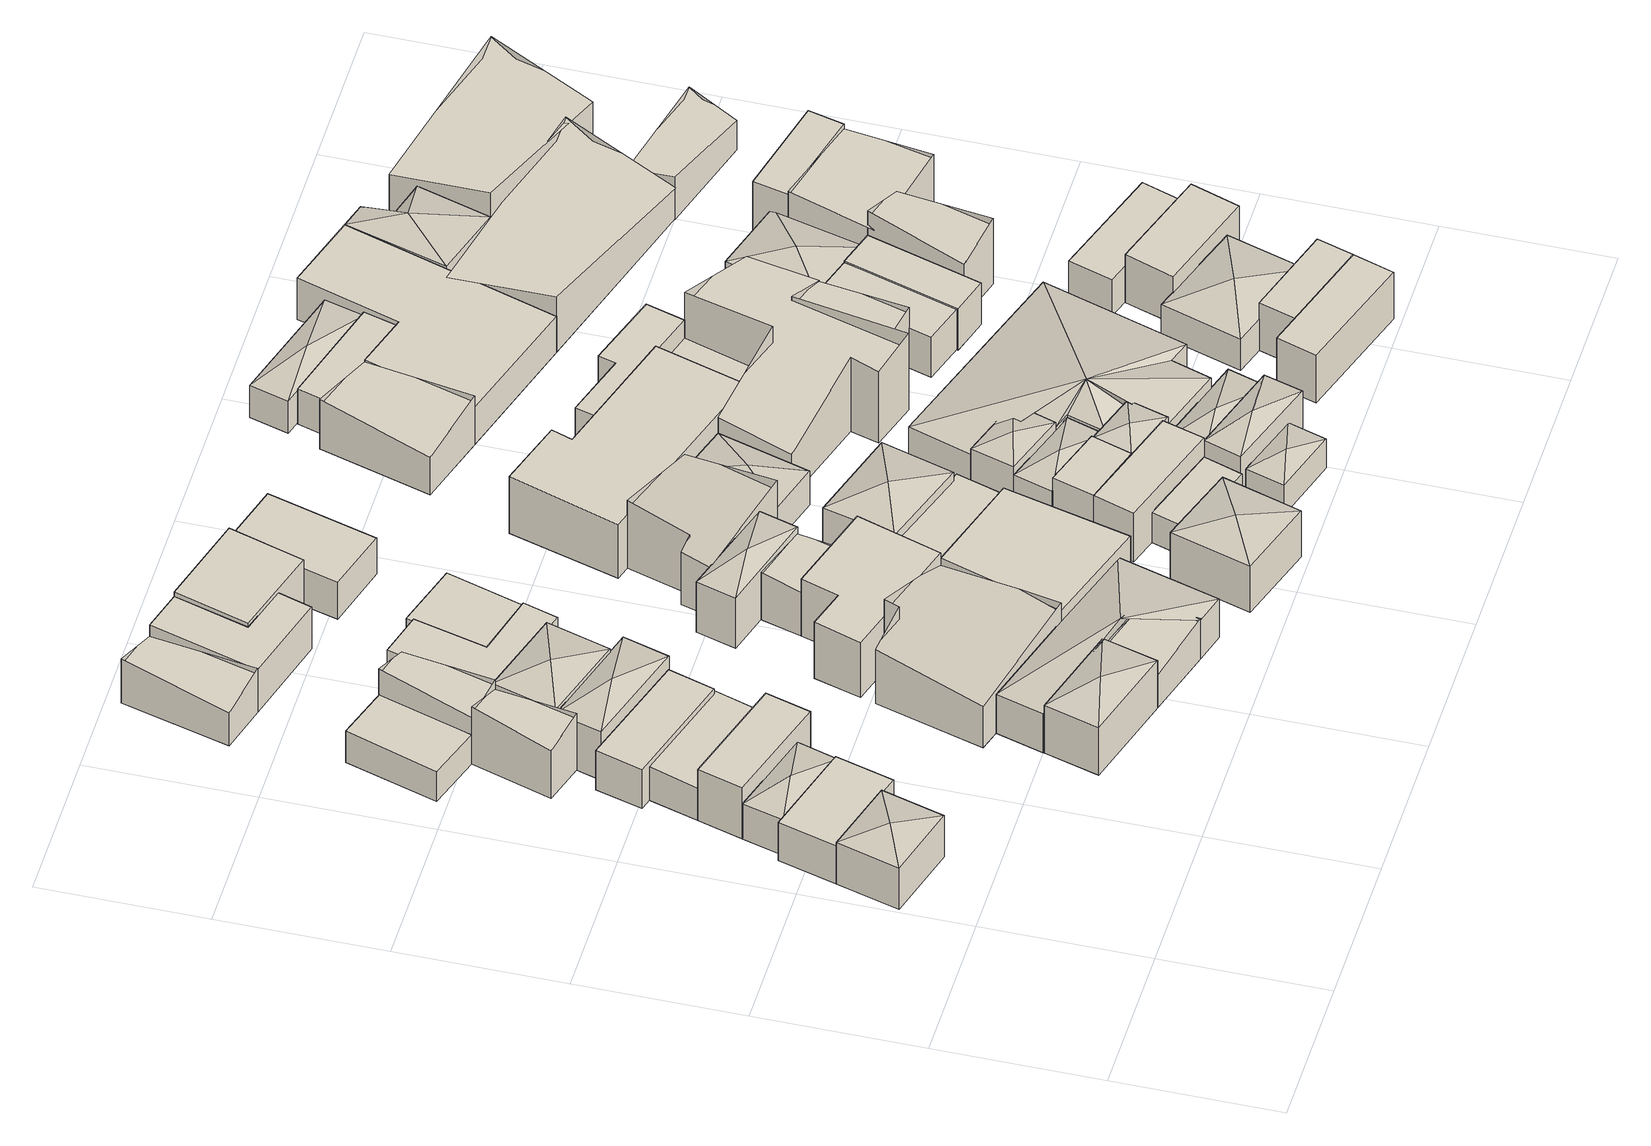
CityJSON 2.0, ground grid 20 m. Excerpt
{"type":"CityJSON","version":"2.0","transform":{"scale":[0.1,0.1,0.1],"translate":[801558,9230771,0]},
"CityObjects":{
"building1":{"type":"Building","attributes":{"Building Type":"Residential","Roof Shape":"hip","Roof Material":"Concrete Aluminum Tile","Roof Material Code":2,"Roof Direction":"northwest","Building Height":6.1,"Roof Slope":23.1,"Footprint Area":76.1,"Solar PV Capacity Low":9.53,"Solar PV Capacity High":12.51,"Solar Annual Energy Low":13739,"Solar Annual Energy High":18107,"Suitable PV Area":56.88},"geometry":[{"type":"MultiSurface","lod":"2.2","boundaries":[[[0,1,2,3]],[[3,2,4,5]],[[2,1,6,4]],[[1,0,7,6]],[[0,3,5,7]],[[5,4,8]],[[4,6,8]],[[6,7,8]],[[7,5,8]]]}]},
"building2":{"type":"Building","attributes":{"Building Type":"Residential","Roof Shape":"flat","Roof Material":"Concrete Aluminum Tile","Roof Material Code":2,"Roof Direction":"northwest","Building Height":5.57,"Roof Slope":13.7,"Footprint Area":88.41,"Solar PV Capacity Low":11.07,"Solar PV Capacity High":14.54,"Solar Annual Energy Low":15962,"Solar Annual Energy High":21037,"Suitable PV Area":66.09},"geometry":[{"type":"MultiSurface","lod":"2.2","boundaries":[[[9,10,0,11]],[[11,0,12,13]],[[0,10,14,12]],[[10,9,15,14]],[[9,11,13,15]],[[13,12,14,15]]]}]},
"building3":{"type":"Building","attributes":{"Building Type":"Residential","Roof Shape":"hip","Roof Material":"Concrete Aluminum Tile","Roof Material Code":2,"Roof Direction":"northwest","Building Height":5.22,"Roof Slope":25.1,"Footprint Area":58.78,"Solar PV Capacity Low":7.36,"Solar PV Capacity High":9.67,"Solar Annual Energy Low":10613,"Solar Annual Energy High":13987,"Suitable PV Area":43.94},"geometry":[{"type":"MultiSurface","lod":"2.2","boundaries":[[[16,17,18,19]],[[19,18,20,21]],[[18,17,22,20]],[[17,16,23,22]],[[16,19,21,23]],[[21,20,24]],[[20,22,24]],[[22,23,24]],[[23,21,24]]]}]},
"building4":{"type":"Building","attributes":{"Building Type":"Residential","Roof Shape":"flat","Roof Material":"Metal Sheet","Roof Material Code":5,"Roof Direction":"northwest","Building Height":7.45,"Roof Slope":14.8,"Footprint Area":79.23,"Solar PV Capacity Low":9.92,"Solar PV Capacity High":13.03,"Solar Annual Energy Low":14305,"Solar Annual Energy High":18853,"Suitable PV Area":59.23},"geometry":[{"type":"MultiSurface","lod":"2.2","boundaries":[[[25,19,26,27]],[[27,26,28,29]],[[26,19,30,28]],[[19,25,31,30]],[[25,27,29,31]],[[29,28,30,31]]]}]},
"building5":{"type":"Building","attributes":{"Building Type":"Residential","Roof Shape":"shed","Roof Material":"Metal Sheet","Roof Material Code":5,"Roof Direction":"northwest","Building Height":4.61,"Roof Slope":18.5,"Footprint Area":92.26,"Solar PV Capacity Low":11.55,"Solar PV Capacity High":15.17,"Solar Annual Energy Low":16656,"Solar Annual Energy High":21951,"Suitable PV Area":68.96},"geometry":[{"type":"MultiSurface","lod":"2.2","boundaries":[[[32,25,27,33]],[[33,27,34,35]],[[27,25,36,34]],[[25,32,37,36]],[[32,33,35,37]],[[35,34,36,37]]]}]},
"building6":{"type":"Building","attributes":{"Building Type":"Residential","Roof Shape":"gable","Roof Material":"Concrete Aluminum Tile","Roof Material Code":2,"Roof Direction":"northwest","Building Height":7.03,"Roof Slope":26.4,"Footprint Area":52.31,"Solar PV Capacity Low":6.55,"Solar PV Capacity High":8.6,"Solar Annual Energy Low":9444,"Solar Annual Energy High":12446,"Suitable PV Area":39.1},"geometry":[{"type":"MultiSurface","lod":"2.2","boundaries":[[[38,39,40,41]],[[41,40,42,43]],[[40,39,44,42]],[[39,38,45,44]],[[38,41,43,45]],[[43,42,44,45]]]}]},
"building7":{"type":"Building","attributes":{"Building Type":"Residential","Roof Shape":"shed","Roof Material":"Concrete Aluminum Tile","Roof Material Code":2,"Roof Direction":"northwest","Building Height":5.57,"Roof Slope":13.6,"Footprint Area":87.13,"Solar PV Capacity Low":10.91,"Solar PV Capacity High":14.33,"Solar Annual Energy Low":15731,"Solar Annual Energy High":20732,"Suitable PV Area":65.13},"geometry":[{"type":"MultiSurface","lod":"2.2","boundaries":[[[46,47,48,49]],[[49,48,50,51]],[[48,47,52,50]],[[47,46,53,52]],[[46,49,51,53]],[[51,50,52,53]]]}]},
"building8":{"type":"Building","attributes":{"Building Type":"Residential","Roof Shape":"shed","Roof Material":"Concrete Aluminum Tile","Roof Material Code":2,"Roof Direction":"northwest","Building Height":4.33,"Roof Slope":15.8,"Footprint Area":84.3,"Solar PV Capacity Low":10.56,"Solar PV Capacity High":13.86,"Solar Annual Energy Low":15220,"Solar Annual Energy High":20059,"Suitable PV Area":63.01},"geometry":[{"type":"MultiSurface","lod":"2.2","boundaries":[[[39,54,55,56]],[[56,55,57,58]],[[55,54,59,57]],[[54,39,60,59]],[[39,56,58,60]],[[58,57,59,60]]]}]},
"building9":{"type":"Building","attributes":{"Building Type":"Residential","Roof Shape":"hip","Roof Material":"Concrete Aluminum Tile","Roof Material Code":2,"Roof Direction":"northwest","Building Height":7.03,"Roof Slope":29.5,"Footprint Area":84.45,"Solar PV Capacity Low":10.57,"Solar PV Capacity High":13.89,"Solar Annual Energy Low":15248,"Solar Annual Energy High":20095,"Suitable PV Area":63.13},"geometry":[{"type":"MultiSurface","lod":"2.2","boundaries":[[[61,62,63,64]],[[64,63,65,66]],[[63,62,67,65]],[[62,61,68,67]],[[61,64,66,68]],[[66,65,69]],[[65,67,69]],[[67,68,69]],[[68,66,69]]]}]},
"building10":{"type":"Building","attributes":{"Building Type":"Residential","Roof Shape":"hip","Roof Material":"Concrete Aluminum Tile","Roof Material Code":2,"Roof Direction":"northwest","Building Height":7.1,"Roof Slope":26.9,"Footprint Area":81.98,"Solar PV Capacity Low":10.26,"Solar PV Capacity High":13.48,"Solar Annual Energy Low":14801,"Solar Annual Energy High":19507,"Suitable PV Area":61.28},"geometry":[{"type":"MultiSurface","lod":"2.2","boundaries":[[[70,71,72,73]],[[73,72,74,75]],[[72,71,76,74]],[[71,70,77,76]],[[70,73,75,77]],[[75,74,78]],[[74,76,78]],[[76,77,78]],[[77,75,78]]]}]},
"building11":{"type":"Building","attributes":{"Building Type":"Residential","Roof Shape":"gable","Roof Material":"Concrete Aluminum Tile","Roof Material Code":2,"Roof Direction":"northwest","Building Height":6.91,"Roof Slope":26.7,"Footprint Area":58.38,"Solar PV Capacity Low":7.31,"Solar PV Capacity High":9.6,"Solar Annual Energy Low":10541,"Solar Annual Energy High":13892,"Suitable PV Area":43.64},"geometry":[{"type":"MultiSurface","lod":"2.2","boundaries":[[[79,80,39,38]],[[38,39,81,82]],[[39,80,83,81]],[[80,79,84,83]],[[79,38,82,84]],[[82,81,83,84]]]}]},
"building12":{"type":"Building","attributes":{"Building Type":"Residential","Roof Shape":"hip","Roof Material":"Concrete Aluminum Tile","Roof Material Code":2,"Roof Direction":"northwest","Building Height":7.62,"Roof Slope":29.8,"Footprint Area":91.23,"Solar PV Capacity Low":11.42,"Solar PV Capacity High":15,"Solar Annual Energy Low":16471,"Solar Annual Energy High":21707,"Suitable PV Area":68.19},"geometry":[{"type":"MultiSurface","lod":"2.2","boundaries":[[[85,70,86,87]],[[87,86,88,89]],[[86,70,90,88]],[[70,85,91,90]],[[85,87,89,91]],[[89,88,92]],[[88,90,92]],[[90,91,92]],[[91,89,92]]]}]},
"building13":{"type":"Building","attributes":{"Building Type":"Residential","Roof Shape":"gable","Roof Material":"Concrete Aluminum Tile","Roof Material Code":2,"Roof Direction":"northwest","Building Height":4.87,"Roof Slope":26.5,"Footprint Area":82.98,"Solar PV Capacity Low":10.39,"Solar PV Capacity High":13.65,"Solar Annual Energy Low":14981,"Solar Annual Energy High":19744,"Suitable PV Area":62.03},"geometry":[{"type":"MultiSurface","lod":"2.2","boundaries":[[[93,94,95,96]],[[96,95,97,98]],[[95,94,99,97]],[[94,93,100,99]],[[93,96,98,100]],[[98,97,99,100]]]}]},
"building14":{"type":"Building","attributes":{"Building Type":"Residential","Roof Shape":"hip","Roof Material":"Concrete Aluminum Tile","Roof Material Code":2,"Roof Direction":"northwest","Building Height":5.71,"Roof Slope":24.6,"Footprint Area":179.73,"Solar PV Capacity Low":22.5,"Solar PV Capacity High":29.56,"Solar Annual Energy Low":32448,"Solar Annual Energy High":42764,"Suitable PV Area":134.35},"geometry":[{"type":"MultiSurface","lod":"2.2","boundaries":[[[101,102,103,104,105,106]],[[106,105,107,108]],[[105,104,109,107]],[[104,103,110,109]],[[103,102,111,110]],[[102,101,112,111]],[[101,106,108,112]],[[108,107,113]],[[107,109,113]],[[109,110,113]],[[110,111,113]],[[111,112,113]],[[112,108,113]]]}]},
"building15":{"type":"Building","attributes":{"Building Type":"Residential","Roof Shape":"gable","Roof Material":"Concrete Aluminum Tile","Roof Material Code":2,"Roof Direction":"northwest","Building Height":6.14,"Roof Slope":31.3,"Footprint Area":246.18,"Solar PV Capacity Low":30.82,"Solar PV Capacity High":40.48,"Solar Annual Energy Low":44445,"Solar Annual Energy High":58575,"Suitable PV Area":184.02},"geometry":[{"type":"MultiSurface","lod":"2.2","boundaries":[[[114,115,116,117,118,119,120,121]],[[121,120,122,123]],[[120,119,124,122]],[[119,118,125,124]],[[118,117,126,125]],[[117,116,127,126]],[[116,115,128,127]],[[115,114,129,128]],[[114,121,123,129]],[[123,122,124,125,126,127,128,129]]]}]},
"building16":{"type":"Building","attributes":{"Building Type":"Residential","Roof Shape":"gable","Roof Material":"Concrete Aluminum Tile","Roof Material Code":2,"Roof Direction":"northwest","Building Height":4.94,"Roof Slope":34.7,"Footprint Area":61.93,"Solar PV Capacity Low":7.75,"Solar PV Capacity High":10.18,"Solar Annual Energy Low":11181,"Solar Annual Energy High":14736,"Suitable PV Area":46.29},"geometry":[{"type":"MultiSurface","lod":"2.2","boundaries":[[[64,63,104,103]],[[103,104,130,131]],[[104,63,132,130]],[[63,64,133,132]],[[64,103,131,133]],[[131,130,132,133]]]}]},
"building17":{"type":"Building","attributes":{"Building Type":"Residential","Roof Shape":"flat","Roof Material":"Concrete Aluminum Tile","Roof Material Code":2,"Roof Direction":"northwest","Building Height":6.29,"Roof Slope":6.1,"Footprint Area":112.14,"Solar PV Capacity Low":14.04,"Solar PV Capacity High":18.44,"Solar Annual Energy Low":20246,"Solar Annual Energy High":26682,"Suitable PV Area":83.82},"geometry":[{"type":"MultiSurface","lod":"2.2","boundaries":[[[134,135,136,85,137,138]],[[138,137,139,140]],[[137,85,141,139]],[[85,136,142,141]],[[136,135,143,142]],[[135,134,144,143]],[[134,138,140,144]],[[140,139,141,142,143,144]]]}]},
"building18":{"type":"Building","attributes":{"Building Type":"Residential","Roof Shape":"shed","Roof Material":"Concrete Glazed Tile","Roof Material Code":1,"Roof Direction":"northwest","Building Height":6.23,"Roof Slope":14.8,"Footprint Area":97.67,"Solar PV Capacity Low":12.23,"Solar PV Capacity High":16.06,"Solar Annual Energy Low":17634,"Solar Annual Energy High":23240,"Suitable PV Area":73.01},"geometry":[{"type":"MultiSurface","lod":"2.2","boundaries":[[[145,146,93,96,147,148]],[[148,147,149,150]],[[147,96,151,149]],[[96,93,152,151]],[[93,146,153,152]],[[146,145,154,153]],[[145,148,150,154]],[[150,149,151,152,153,154]]]}]},
"building19":{"type":"Building","attributes":{"Building Type":"Residential","Roof Shape":"shed","Roof Material":"Concrete Aluminum Tile","Roof Material Code":2,"Roof Direction":"northwest","Building Height":5.68,"Roof Slope":13.8,"Footprint Area":83.1,"Solar PV Capacity Low":10.4,"Solar PV Capacity High":13.67,"Solar Annual Energy Low":15003,"Solar Annual Energy High":19772,"Suitable PV Area":62.12},"geometry":[{"type":"MultiSurface","lod":"2.2","boundaries":[[[155,134,156,157]],[[157,156,158,159]],[[156,134,160,158]],[[134,155,161,160]],[[155,157,159,161]],[[159,158,160,161]]]}]},
"building20":{"type":"Building","attributes":{"Building Type":"Residential","Roof Shape":"shed","Roof Material":"Concrete Aluminum Tile","Roof Material Code":2,"Roof Direction":"northwest","Building Height":8,"Roof Slope":15.6,"Footprint Area":152.71,"Solar PV Capacity Low":19.12,"Solar PV Capacity High":25.11,"Solar Annual Energy Low":27571,"Solar Annual Energy High":36337,"Suitable PV Area":114.15},"geometry":[{"type":"MultiSurface","lod":"2.2","boundaries":[[[162,163,164,165,114,166]],[[166,114,167,168]],[[114,165,169,167]],[[165,164,170,169]],[[164,163,171,170]],[[163,162,172,171]],[[162,166,168,172]],[[168,167,169,170,171,172]]]}]},
"building21":{"type":"Building","attributes":{"Building Type":"Residential","Roof Shape":"shed","Roof Material":"Concrete Aluminum Tile","Roof Material Code":2,"Roof Direction":"northwest","Building Height":6.8,"Roof Slope":17.1,"Footprint Area":109.84,"Solar PV Capacity Low":13.75,"Solar PV Capacity High":18.06,"Solar Annual Energy Low":19830,"Solar Annual Energy High":26135,"Suitable PV Area":82.1},"geometry":[{"type":"MultiSurface","lod":"2.2","boundaries":[[[146,145,173,174]],[[174,173,175,176]],[[173,145,177,175]],[[145,146,178,177]],[[146,174,176,178]],[[176,175,177,178]]]}]},
"building22":{"type":"Building","attributes":{"Building Type":"Residential","Roof Shape":"gable","Roof Material":"Concrete Aluminum Tile","Roof Material Code":2,"Roof Direction":"northwest","Building Height":6.42,"Roof Slope":27.9,"Footprint Area":39.35,"Solar PV Capacity Low":4.93,"Solar PV Capacity High":6.47,"Solar Annual Energy Low":7104,"Solar Annual Energy High":9363,"Suitable PV Area":29.41},"geometry":[{"type":"MultiSurface","lod":"2.2","boundaries":[[[179,180,162,181]],[[181,162,182,183]],[[162,180,184,182]],[[180,179,185,184]],[[179,181,183,185]],[[183,182,184,185]]]}]},
"building23":{"type":"Building","attributes":{"Building Type":"Residential","Roof Shape":"flat","Roof Material":"Concrete Aluminum Tile","Roof Material Code":2,"Roof Direction":"northwest","Building Height":7.24,"Roof Slope":7.3,"Footprint Area":210.58,"Solar PV Capacity Low":26.37,"Solar PV Capacity High":34.63,"Solar Annual Energy Low":38019,"Solar Annual Energy High":50105,"Suitable PV Area":157.41},"geometry":[{"type":"MultiSurface","lod":"2.2","boundaries":[[[114,120,186,187]],[[187,186,188,189]],[[186,120,190,188]],[[120,114,191,190]],[[114,187,189,191]],[[189,188,190,191]]]}]},
"building24":{"type":"Building","attributes":{"Building Type":"Residential","Roof Shape":"hip","Roof Material":"Concrete Aluminum Tile","Roof Material Code":2,"Roof Direction":"northwest","Building Height":7.43,"Roof Slope":25.4,"Footprint Area":64.55,"Solar PV Capacity Low":8.08,"Solar PV Capacity High":10.62,"Solar Annual Energy Low":11654,"Solar Annual Energy High":15360,"Suitable PV Area":48.25},"geometry":[{"type":"MultiSurface","lod":"2.2","boundaries":[[[192,193,194,179]],[[179,194,195,196]],[[194,193,197,195]],[[193,192,198,197]],[[192,179,196,198]],[[196,195,199]],[[195,197,199]],[[197,198,199]],[[198,196,199]]]}]},
"building25":{"type":"Building","attributes":{"Building Type":"Residential","Roof Shape":"hip","Roof Material":"Concrete Aluminum Tile","Roof Material Code":2,"Roof Direction":"northwest","Building Height":6.81,"Roof Slope":22,"Footprint Area":105.19,"Solar PV Capacity Low":13.17,"Solar PV Capacity High":17.3,"Solar Annual Energy Low":18991,"Solar Annual Energy High":25029,"Suitable PV Area":78.63},"geometry":[{"type":"MultiSurface","lod":"2.2","boundaries":[[[200,201,202,203]],[[203,202,204,205]],[[202,201,206,204]],[[201,200,207,206]],[[200,203,205,207]],[[205,204,208]],[[204,206,208]],[[206,207,208]],[[207,205,208]]]}]},
"building26":{"type":"Building","attributes":{"Building Type":"Residential","Roof Shape":"shed","Roof Material":"Concrete Aluminum Tile","Roof Material Code":2,"Roof Direction":"northwest","Building Height":6.3,"Roof Slope":10.2,"Footprint Area":76.57,"Solar PV Capacity Low":9.59,"Solar PV Capacity High":12.59,"Solar Annual Energy Low":13824,"Solar Annual Energy High":18219,"Suitable PV Area":57.23},"geometry":[{"type":"MultiSurface","lod":"2.2","boundaries":[[[209,114,187,210]],[[210,187,211,212]],[[187,114,213,211]],[[114,209,214,213]],[[209,210,212,214]],[[212,211,213,214]]]}]},
"building27":{"type":"Building","attributes":{"Building Type":"Residential","Roof Shape":"shed","Roof Material":"Concrete Aluminum Tile","Roof Material Code":2,"Roof Direction":"northwest","Building Height":5.32,"Roof Slope":12.2,"Footprint Area":112.46,"Solar PV Capacity Low":14.08,"Solar PV Capacity High":18.49,"Solar Annual Energy Low":20305,"Solar Annual Energy High":26760,"Suitable PV Area":84.07},"geometry":[{"type":"MultiSurface","lod":"2.2","boundaries":[[[215,174,216,217]],[[217,216,218,219]],[[216,174,220,218]],[[174,215,221,220]],[[215,217,219,221]],[[219,218,220,221]]]}]},
"building28":{"type":"Building","attributes":{"Building Type":"Residential","Roof Shape":"gable","Roof Material":"Concrete Glazed Tile","Roof Material Code":1,"Roof Direction":"northwest","Building Height":7.21,"Roof Slope":34.7,"Footprint Area":146.35,"Solar PV Capacity Low":18.32,"Solar PV Capacity High":24.07,"Solar Annual Energy Low":26422,"Solar Annual Energy High":34822,"Suitable PV Area":109.4},"geometry":[{"type":"MultiSurface","lod":"2.2","boundaries":[[[222,223,224,225,226,227]],[[227,226,228,229]],[[226,225,230,228]],[[225,224,231,230]],[[224,223,232,231]],[[223,222,233,232]],[[222,227,229,233]],[[229,228,230,231,232,233]]]}]},
"building29":{"type":"Building","attributes":{"Building Type":"Residential","Roof Shape":"hip","Roof Material":"Concrete Aluminum Tile","Roof Material Code":2,"Roof Direction":"northwest","Building Height":7.74,"Roof Slope":28.9,"Footprint Area":108.83,"Solar PV Capacity Low":13.63,"Solar PV Capacity High":17.9,"Solar Annual Energy Low":19649,"Solar Annual Energy High":25895,"Suitable PV Area":81.35},"geometry":[{"type":"MultiSurface","lod":"2.2","boundaries":[[[234,209,235,236]],[[236,235,237,238]],[[235,209,239,237]],[[209,234,240,239]],[[234,236,238,240]],[[238,237,241]],[[237,239,241]],[[239,240,241]],[[240,238,241]]]}]},
"building30":{"type":"Building","attributes":{"Building Type":"Residential","Roof Shape":"flat","Roof Material":"Concrete Aluminum Tile","Roof Material Code":2,"Roof Direction":"northwest","Building Height":4.37,"Roof Slope":13,"Footprint Area":51.81,"Solar PV Capacity Low":6.49,"Solar PV Capacity High":8.52,"Solar Annual Energy Low":9353,"Solar Annual Energy High":12327,"Suitable PV Area":38.72},"geometry":[{"type":"MultiSurface","lod":"2.2","boundaries":[[[242,243,244,245]],[[245,244,246,247]],[[244,243,248,246]],[[243,242,249,248]],[[242,245,247,249]],[[247,246,248,249]]]}]},
"building31":{"type":"Building","attributes":{"Building Type":"Residential","Roof Shape":"flat","Roof Material":"Concrete Aluminum Tile","Roof Material Code":2,"Roof Direction":"northwest","Building Height":7.16,"Roof Slope":12.6,"Footprint Area":73.87,"Solar PV Capacity Low":9.25,"Solar PV Capacity High":12.15,"Solar Annual Energy Low":13337,"Solar Annual Energy High":17576,"Suitable PV Area":55.22},"geometry":[{"type":"MultiSurface","lod":"2.2","boundaries":[[[250,251,245,252]],[[252,245,253,254]],[[245,251,255,253]],[[251,250,256,255]],[[250,252,254,256]],[[254,253,255,256]]]}]},
"building32":{"type":"Building","attributes":{"Building Type":"Residential","Roof Shape":"flat","Roof Material":"Concrete Aluminum Tile","Roof Material Code":2,"Roof Direction":"northwest","Building Height":7.16,"Roof Slope":13.3,"Footprint Area":41.03,"Solar PV Capacity Low":5.14,"Solar PV Capacity High":6.75,"Solar Annual Energy Low":7407,"Solar Annual Energy High":9762,"Suitable PV Area":30.67},"geometry":[{"type":"MultiSurface","lod":"2.2","boundaries":[[[257,250,258,259]],[[259,258,260,261]],[[258,250,256,260]],[[250,257,262,256]],[[257,259,261,262]],[[261,260,256,262]]]}]},
"building33":{"type":"Building","attributes":{"Building Type":"Residential","Roof Shape":"hip","Roof Material":"Concrete Aluminum Tile","Roof Material Code":2,"Roof Direction":"northwest","Building Height":5.02,"Roof Slope":21.8,"Footprint Area":78.8,"Solar PV Capacity Low":9.87,"Solar PV Capacity High":12.96,"Solar Annual Energy Low":14227,"Solar Annual Energy High":18750,"Suitable PV Area":58.9},"geometry":[{"type":"MultiSurface","lod":"2.2","boundaries":[[[227,226,263,264]],[[264,263,265,266]],[[263,226,267,265]],[[226,227,268,267]],[[227,264,266,268]],[[266,265,269]],[[265,267,269]],[[267,268,269]],[[268,266,269]]]}]},
"building34":{"type":"Building","attributes":{"Building Type":"Residential","Roof Shape":"hip","Roof Material":"Concrete Aluminum Tile","Roof Material Code":2,"Roof Direction":"northwest","Building Height":5.31,"Roof Slope":25.1,"Footprint Area":52.32,"Solar PV Capacity Low":6.55,"Solar PV Capacity High":8.6,"Solar Annual Energy Low":9445,"Solar Annual Energy High":12448,"Suitable PV Area":39.11},"geometry":[{"type":"MultiSurface","lod":"2.2","boundaries":[[[270,271,272,273]],[[273,272,274,275]],[[272,271,276,274]],[[271,270,277,276]],[[270,273,275,277]],[[275,274,278]],[[274,276,278]],[[276,277,278]],[[277,275,278]]]}]},
"building35":{"type":"Building","attributes":{"Building Type":"Residential","Roof Shape":"hip","Roof Material":"Concrete Aluminum Tile","Roof Material Code":2,"Roof Direction":"northwest","Building Height":4.32,"Roof Slope":28.3,"Footprint Area":42.5,"Solar PV Capacity Low":5.32,"Solar PV Capacity High":6.99,"Solar Annual Energy Low":7674,"Solar Annual Energy High":10113,"Suitable PV Area":31.77},"geometry":[{"type":"MultiSurface","lod":"2.2","boundaries":[[[279,280,281,282]],[[282,281,283,284]],[[281,280,285,283]],[[280,279,286,285]],[[279,282,284,286]],[[284,283,287]],[[283,285,287]],[[285,286,287]],[[286,284,287]]]}]},
"building36":{"type":"Building","attributes":{"Building Type":"Residential","Roof Shape":"hip","Roof Material":"Concrete Aluminum Tile","Roof Material Code":2,"Roof Direction":"northwest","Building Height":6.5,"Roof Slope":22.6,"Footprint Area":46.04,"Solar PV Capacity Low":5.76,"Solar PV Capacity High":7.57,"Solar Annual Energy Low":8312,"Solar Annual Energy High":10955,"Suitable PV Area":34.42},"geometry":[{"type":"MultiSurface","lod":"2.2","boundaries":[[[288,270,289,290]],[[290,289,291,292]],[[289,270,293,291]],[[270,288,294,293]],[[288,290,292,294]],[[292,291,295]],[[291,293,295]],[[293,294,295]],[[294,292,295]]]}]},
"building37":{"type":"Building","attributes":{"Building Type":"Residential","Roof Shape":"shed","Roof Material":"Concrete Aluminum Tile","Roof Material Code":2,"Roof Direction":"northwest","Building Height":7.62,"Roof Slope":19.4,"Footprint Area":317.05,"Solar PV Capacity Low":39.7,"Solar PV Capacity High":52.14,"Solar Annual Energy Low":57242,"Solar Annual Energy High":75440,"Suitable PV Area":237},"geometry":[{"type":"MultiSurface","lod":"2.2","boundaries":[[[296,297,298,299,300,301]],[[301,300,302,303]],[[300,299,304,302]],[[299,298,305,304]],[[298,297,306,305]],[[297,296,307,306]],[[296,301,303,307]],[[303,302,304,305,306,307]]]}]},
"building38":{"type":"Building","attributes":{"Building Type":"Residential","Roof Shape":"hip","Roof Material":"Concrete Aluminum Tile","Roof Material Code":2,"Roof Direction":"northwest","Building Height":6.84,"Roof Slope":23.5,"Footprint Area":37.44,"Solar PV Capacity Low":4.69,"Solar PV Capacity High":6.16,"Solar Annual Energy Low":6760,"Solar Annual Energy High":8910,"Suitable PV Area":27.99},"geometry":[{"type":"MultiSurface","lod":"2.2","boundaries":[[[259,258,308,309]],[[309,308,310,311]],[[308,258,312,310]],[[258,259,313,312]],[[259,309,311,313]],[[311,310,314]],[[310,312,314]],[[312,313,314]],[[313,311,314]]]}]},
"building39":{"type":"Building","attributes":{"Building Type":"Residential","Roof Shape":"hip","Roof Material":"Concrete Aluminum Tile","Roof Material Code":2,"Roof Direction":"northwest","Building Height":6.81,"Roof Slope":25.4,"Footprint Area":59.49,"Solar PV Capacity Low":7.45,"Solar PV Capacity High":9.78,"Solar Annual Energy Low":10741,"Solar Annual Energy High":14156,"Suitable PV Area":44.47},"geometry":[{"type":"MultiSurface","lod":"2.2","boundaries":[[[315,316,317,245]],[[245,317,318,319]],[[317,316,320,318]],[[316,315,321,320]],[[315,245,319,321]],[[319,318,322]],[[318,320,322]],[[320,321,322]],[[321,319,322]]]}]},
"building40":{"type":"Building","attributes":{"Building Type":"Residential","Roof Shape":"hip","Roof Material":"Concrete Aluminum Tile","Roof Material Code":2,"Roof Direction":"northwest","Building Height":4.22,"Roof Slope":26,"Footprint Area":70.69,"Solar PV Capacity Low":8.85,"Solar PV Capacity High":11.62,"Solar Annual Energy Low":12762,"Solar Annual Energy High":16820,"Suitable PV Area":52.84},"geometry":[{"type":"MultiSurface","lod":"2.2","boundaries":[[[245,323,324,252]],[[252,324,325,326]],[[324,323,327,325]],[[323,245,328,327]],[[245,252,326,328]],[[326,325,329]],[[325,327,329]],[[327,328,329]],[[328,326,329]]]}]},
"building41":{"type":"Building","attributes":{"Building Type":"Residential","Roof Shape":"gable","Roof Material":"Concrete Aluminum Tile","Roof Material Code":2,"Roof Direction":"northwest","Building Height":5.53,"Roof Slope":25.8,"Footprint Area":128.28,"Solar PV Capacity Low":16.06,"Solar PV Capacity High":21.1,"Solar Annual Energy Low":23161,"Solar Annual Energy High":30524,"Suitable PV Area":95.89},"geometry":[{"type":"MultiSurface","lod":"2.2","boundaries":[[[330,331,332,333]],[[333,332,334,335]],[[332,331,336,334]],[[331,330,337,336]],[[330,333,335,337]],[[335,334,336,337]]]}]},
"building42":{"type":"Building","attributes":{"Building Type":"Residential","Roof Shape":"hip","Roof Material":"Concrete Aluminum Tile","Roof Material Code":2,"Roof Direction":"northwest","Building Height":5.67,"Roof Slope":28.9,"Footprint Area":445.77,"Solar PV Capacity Low":55.81,"Solar PV Capacity High":73.31,"Solar Annual Energy Low":80482,"Solar Annual Energy High":106068,"Suitable PV Area":333.22},"geometry":[{"type":"MultiSurface","lod":"2.2","boundaries":[[[338,339,340,288,290,289,273,272,309,308,341,342]],[[342,341,343,344]],[[341,308,345,343]],[[308,309,346,345]],[[309,272,347,346]],[[272,273,348,347]],[[273,289,349,348]],[[289,290,350,349]],[[290,288,351,350]],[[288,340,352,351]],[[340,339,353,352]],[[339,338,354,353]],[[338,342,344,354]],[[344,343,355]],[[343,345,355]],[[345,346,355]],[[346,347,355]],[[347,348,355]],[[348,349,355]],[[349,350,355]],[[350,351,355]],[[351,352,355]],[[352,353,355]],[[353,354,355]],[[354,344,355]]]}]},
"building43":{"type":"Building","attributes":{"Building Type":"Residential","Roof Shape":"shed","Roof Material":"Concrete Aluminum Tile","Roof Material Code":2,"Roof Direction":"northwest","Building Height":7.11,"Roof Slope":15.7,"Footprint Area":69.93,"Solar PV Capacity Low":8.76,"Solar PV Capacity High":11.5,"Solar Annual Energy Low":12625,"Solar Annual Energy High":16639,"Suitable PV Area":52.27},"geometry":[{"type":"MultiSurface","lod":"2.2","boundaries":[[[356,357,358,359,360,361]],[[361,360,362,363]],[[360,359,364,362]],[[359,358,365,364]],[[358,357,366,365]],[[357,356,367,366]],[[356,361,363,367]],[[363,362,364,365,366,367]]]}]},
"building44":{"type":"Building","attributes":{"Building Type":"Residential","Roof Shape":"gable","Roof Material":"Concrete Aluminum Tile","Roof Material Code":2,"Roof Direction":"northwest","Building Height":6.26,"Roof Slope":27.2,"Footprint Area":326.48,"Solar PV Capacity Low":40.88,"Solar PV Capacity High":53.69,"Solar Annual Energy Low":58944,"Solar Annual Energy High":77684,"Suitable PV Area":244.05},"geometry":[{"type":"MultiSurface","lod":"2.2","boundaries":[[[368,369,370,371,372,359,373,264,374,375]],[[375,374,376,377]],[[374,264,378,376]],[[264,373,379,378]],[[373,359,380,379]],[[359,372,381,380]],[[372,371,382,381]],[[371,370,383,382]],[[370,369,384,383]],[[369,368,385,384]],[[368,375,377,385]],[[377,376,378,379,380,381,382,383,384,385]]]}]},
"building45":{"type":"Building","attributes":{"Building Type":"Residential","Roof Shape":"shed","Roof Material":"Concrete Aluminum Tile","Roof Material Code":2,"Roof Direction":"northwest","Building Height":4.37,"Roof Slope":10.2,"Footprint Area":65.92,"Solar PV Capacity Low":8.25,"Solar PV Capacity High":10.84,"Solar Annual Energy Low":11902,"Solar Annual Energy High":15686,"Suitable PV Area":49.28},"geometry":[{"type":"MultiSurface","lod":"2.2","boundaries":[[[301,386,373,359]],[[359,373,387,388]],[[373,386,389,387]],[[386,301,390,389]],[[301,359,388,390]],[[388,387,389,390]]]}]},
"building46":{"type":"Building","attributes":{"Building Type":"Residential","Roof Shape":"flat","Roof Material":"Concrete Aluminum Tile","Roof Material Code":2,"Roof Direction":"northwest","Building Height":5.17,"Roof Slope":7.3,"Footprint Area":59.69,"Solar PV Capacity Low":7.47,"Solar PV Capacity High":9.82,"Solar Annual Energy Low":10776,"Solar Annual Energy High":14202,"Suitable PV Area":44.62},"geometry":[{"type":"MultiSurface","lod":"2.2","boundaries":[[[391,392,393,394]],[[394,393,395,396]],[[393,392,397,395]],[[392,391,398,397]],[[391,394,396,398]],[[396,395,397,398]]]}]},
"building47":{"type":"Building","attributes":{"Building Type":"Residential","Roof Shape":"hip","Roof Material":"Concrete Aluminum Tile","Roof Material Code":2,"Roof Direction":"northwest","Building Height":4.7,"Roof Slope":25.1,"Footprint Area":78.27,"Solar PV Capacity Low":9.8,"Solar PV Capacity High":12.87,"Solar Annual Energy Low":14130,"Solar Annual Energy High":18623,"Suitable PV Area":58.5},"geometry":[{"type":"MultiSurface","lod":"2.2","boundaries":[[[399,400,394,401]],[[401,394,402,403]],[[394,400,404,402]],[[400,399,405,404]],[[399,401,403,405]],[[403,402,406]],[[402,404,406]],[[404,405,406]],[[405,403,406]]]}]},
"building48":{"type":"Building","attributes":{"Building Type":"Residential","Roof Shape":"gable","Roof Material":"Concrete Aluminum Tile","Roof Material Code":2,"Roof Direction":"northwest","Building Height":7.11,"Roof Slope":29.5,"Footprint Area":65.77,"Solar PV Capacity Low":8.24,"Solar PV Capacity High":10.82,"Solar Annual Energy Low":11875,"Solar Annual Energy High":15650,"Suitable PV Area":49.17},"geometry":[{"type":"MultiSurface","lod":"2.2","boundaries":[[[371,370,407,408]],[[408,407,409,410]],[[407,370,411,409]],[[370,371,412,411]],[[371,408,410,412]],[[410,409,411,412]]]}]},
"building49":{"type":"Building","attributes":{"Building Type":"Residential","Roof Shape":"shed","Roof Material":"Concrete Aluminum Tile","Roof Material Code":2,"Roof Direction":"northwest","Building Height":6.89,"Roof Slope":13.5,"Footprint Area":79.8,"Solar PV Capacity Low":9.99,"Solar PV Capacity High":13.12,"Solar Annual Energy Low":14407,"Solar Annual Energy High":18987,"Suitable PV Area":59.65},"geometry":[{"type":"MultiSurface","lod":"2.2","boundaries":[[[413,414,415,416]],[[416,415,417,418]],[[415,414,419,417]],[[414,413,420,419]],[[413,416,418,420]],[[418,417,419,420]]]}]},
"building50":{"type":"Building","attributes":{"Building Type":"Residential","Roof Shape":"shed","Roof Material":"Concrete Aluminum Tile","Roof Material Code":2,"Roof Direction":"northwest","Building Height":5.34,"Roof Slope":17.5,"Footprint Area":365.49,"Solar PV Capacity Low":45.76,"Solar PV Capacity High":60.1,"Solar Annual Energy Low":65987,"Solar Annual Energy High":86965,"Suitable PV Area":273.2},"geometry":[{"type":"MultiSurface","lod":"2.2","boundaries":[[[421,393,333,332,422,423]],[[423,422,424,425]],[[422,332,426,424]],[[332,333,427,426]],[[333,393,428,427]],[[393,421,429,428]],[[421,423,425,429]],[[425,424,426,427,428,429]]]}]},
"building51":{"type":"Building","attributes":{"Building Type":"Residential","Roof Shape":"flat","Roof Material":"Concrete Aluminum Tile","Roof Material Code":2,"Roof Direction":"northwest","Building Height":5.85,"Roof Slope":12.5,"Footprint Area":75.19,"Solar PV Capacity Low":9.41,"Solar PV Capacity High":12.37,"Solar Annual Energy Low":13576,"Solar Annual Energy High":17892,"Suitable PV Area":56.21},"geometry":[{"type":"MultiSurface","lod":"2.2","boundaries":[[[430,371,431,432]],[[432,431,433,434]],[[431,371,435,433]],[[371,430,436,435]],[[430,432,434,436]],[[434,433,435,436]]]}]},
"building52":{"type":"Building","attributes":{"Building Type":"Residential","Roof Shape":"flat","Roof Material":"Concrete Aluminum Tile","Roof Material Code":2,"Roof Direction":"northwest","Building Height":6.97,"Roof Slope":12.1,"Footprint Area":55.1,"Solar PV Capacity Low":6.9,"Solar PV Capacity High":9.06,"Solar Annual Energy Low":9947,"Solar Annual Energy High":13109,"Suitable PV Area":41.18},"geometry":[{"type":"MultiSurface","lod":"2.2","boundaries":[[[437,438,416,439]],[[439,416,418,440]],[[416,438,441,418]],[[438,437,442,441]],[[437,439,440,442]],[[440,418,441,442]]]}]},
"building53":{"type":"Building","attributes":{"Building Type":"Residential","Roof Shape":"hip","Roof Material":"Concrete Aluminum Tile","Roof Material Code":2,"Roof Direction":"northwest","Building Height":4.61,"Roof Slope":26.1,"Footprint Area":134.15,"Solar PV Capacity Low":16.8,"Solar PV Capacity High":22.06,"Solar Annual Energy Low":24220,"Solar Annual Energy High":31920,"Suitable PV Area":100.28},"geometry":[{"type":"MultiSurface","lod":"2.2","boundaries":[[[443,444,445,446]],[[446,445,447,448]],[[445,444,449,447]],[[444,443,450,449]],[[443,446,448,450]],[[448,447,451]],[[447,449,451]],[[449,450,451]],[[450,448,451]]]}]},
"building54":{"type":"Building","attributes":{"Building Type":"Residential","Roof Shape":"flat","Roof Material":"Concrete Aluminum Tile","Roof Material Code":2,"Roof Direction":"northwest","Building Height":6.15,"Roof Slope":10,"Footprint Area":69.05,"Solar PV Capacity Low":8.65,"Solar PV Capacity High":11.36,"Solar Annual Energy Low":12466,"Solar Annual Energy High":16429,"Suitable PV Area":51.61},"geometry":[{"type":"MultiSurface","lod":"2.2","boundaries":[[[452,453,454,430]],[[430,454,455,456]],[[454,453,457,455]],[[453,452,458,457]],[[452,430,456,458]],[[456,455,457,458]]]}]},
"building55":{"type":"Building","attributes":{"Building Type":"Residential","Roof Shape":"shed","Roof Material":"Concrete Aluminum Tile","Roof Material Code":2,"Roof Direction":"northwest","Building Height":6.86,"Roof Slope":11,"Footprint Area":83.32,"Solar PV Capacity Low":10.43,"Solar PV Capacity High":13.7,"Solar Annual Energy Low":15042,"Solar Annual Energy High":19824,"Suitable PV Area":62.28},"geometry":[{"type":"MultiSurface","lod":"2.2","boundaries":[[[459,460,461,462]],[[462,461,463,464]],[[461,460,465,463]],[[460,459,466,465]],[[459,462,464,466]],[[464,463,465,466]]]}]},
"building56":{"type":"Building","attributes":{"Building Type":"Residential","Roof Shape":"hip","Roof Material":"Concrete Aluminum Tile","Roof Material Code":2,"Roof Direction":"northwest","Building Height":4.28,"Roof Slope":25.3,"Footprint Area":118.72,"Solar PV Capacity Low":14.86,"Solar PV Capacity High":19.52,"Solar Annual Energy Low":21434,"Solar Annual Energy High":28248,"Suitable PV Area":88.74},"geometry":[{"type":"MultiSurface","lod":"2.2","boundaries":[[[467,371,454,468]],[[468,454,469,470]],[[454,371,471,469]],[[371,467,472,471]],[[467,468,470,472]],[[470,469,473]],[[469,471,473]],[[471,472,473]],[[472,470,473]]]}]},
"building57":{"type":"Building","attributes":{"Building Type":"Residential","Roof Shape":"gable","Roof Material":"Concrete Aluminum Tile","Roof Material Code":2,"Roof Direction":"northwest","Building Height":7.69,"Roof Slope":32.5,"Footprint Area":73.85,"Solar PV Capacity Low":9.25,"Solar PV Capacity High":12.14,"Solar Annual Energy Low":13333,"Solar Annual Energy High":17572,"Suitable PV Area":55.2},"geometry":[{"type":"MultiSurface","lod":"2.2","boundaries":[[[474,475,476,454]],[[454,476,477,478]],[[476,475,479,477]],[[475,474,480,479]],[[474,454,478,480]],[[478,477,479,480]]]}]},
"building58":{"type":"Building","attributes":{"Building Type":"Residential","Roof Shape":"shed","Roof Material":"Concrete Glazed Tile","Roof Material Code":1,"Roof Direction":"northwest","Building Height":5.25,"Roof Slope":10.5,"Footprint Area":81.79,"Solar PV Capacity Low":10.24,"Solar PV Capacity High":13.45,"Solar Annual Energy Low":14767,"Solar Annual Energy High":19461,"Suitable PV Area":61.14},"geometry":[{"type":"MultiSurface","lod":"2.2","boundaries":[[[481,482,483,484]],[[484,483,485,486]],[[483,482,487,485]],[[482,481,488,487]],[[481,484,486,488]],[[486,485,487,488]]]}]},
"building59":{"type":"Building","attributes":{"Building Type":"Residential","Roof Shape":"gable","Roof Material":"Concrete Aluminum Tile","Roof Material Code":2,"Roof Direction":"northwest","Building Height":4.38,"Roof Slope":31.4,"Footprint Area":344.28,"Solar PV Capacity Low":43.11,"Solar PV Capacity High":56.62,"Solar Annual Energy Low":62158,"Solar Annual Energy High":81920,"Suitable PV Area":257.35},"geometry":[{"type":"MultiSurface","lod":"2.2","boundaries":[[[489,422,490,491]],[[491,490,492,493]],[[490,422,494,492]],[[422,489,495,494]],[[489,491,493,495]],[[493,492,494,495]]]}]},
"building60":{"type":"Building","attributes":{"Building Type":"Residential","Roof Shape":"hip","Roof Material":"Concrete Aluminum Tile","Roof Material Code":2,"Roof Direction":"northwest","Building Height":5.96,"Roof Slope":25.3,"Footprint Area":96.9,"Solar PV Capacity Low":12.13,"Solar PV Capacity High":15.94,"Solar Annual Energy Low":17495,"Solar Annual Energy High":23057,"Suitable PV Area":72.43},"geometry":[{"type":"MultiSurface","lod":"2.2","boundaries":[[[496,497,423,489,498,499]],[[499,498,500,501]],[[498,489,502,500]],[[489,423,425,502]],[[423,497,503,425]],[[497,496,504,503]],[[496,499,501,504]],[[501,500,505]],[[500,502,505]],[[502,425,505]],[[425,503,505]],[[503,504,505]],[[504,501,505]]]}]},
"building61":{"type":"Building","attributes":{"Building Type":"Residential","Roof Shape":"gable","Roof Material":"Concrete Aluminum Tile","Roof Material Code":2,"Roof Direction":"northwest","Building Height":7.12,"Roof Slope":27.8,"Footprint Area":139.34,"Solar PV Capacity Low":17.45,"Solar PV Capacity High":22.91,"Solar Annual Energy Low":25157,"Solar Annual Energy High":33154,"Suitable PV Area":104.16},"geometry":[{"type":"MultiSurface","lod":"2.2","boundaries":[[[506,507,508,509]],[[509,508,510,511]],[[508,507,512,510]],[[507,506,513,512]],[[506,509,511,513]],[[511,510,512,513]]]}]},
"building62":{"type":"Building","attributes":{"Building Type":"Residential","Roof Shape":"flat","Roof Material":"Concrete Aluminum Tile","Roof Material Code":2,"Roof Direction":"northwest","Building Height":7.85,"Roof Slope":10.2,"Footprint Area":55.88,"Solar PV Capacity Low":7,"Solar PV Capacity High":9.19,"Solar Annual Energy Low":10089,"Solar Annual Energy High":13296,"Suitable PV Area":41.77},"geometry":[{"type":"MultiSurface","lod":"2.2","boundaries":[[[514,515,506,509]],[[509,506,516,517]],[[506,515,518,516]],[[515,514,519,518]],[[514,509,517,519]],[[517,516,518,519]]]}]},
"building63":{"type":"Building","attributes":{"Building Type":"Residential","Roof Shape":"gable","Roof Material":"Concrete Aluminum Tile","Roof Material Code":2,"Roof Direction":"northwest","Building Height":6.04,"Roof Slope":33,"Footprint Area":271.39,"Solar PV Capacity Low":33.98,"Solar PV Capacity High":44.63,"Solar Annual Energy Low":48997,"Solar Annual Energy High":64574,"Suitable PV Area":202.86},"geometry":[{"type":"MultiSurface","lod":"2.2","boundaries":[[[520,498,521,522]],[[522,521,523,524]],[[521,498,525,523]],[[498,520,526,525]],[[520,522,524,526]],[[524,523,525,526]]]}]},
"building64":{"type":"Building","attributes":{"Building Type":"Residential","Roof Shape":"gable","Roof Material":"Concrete Aluminum Tile","Roof Material Code":2,"Roof Direction":"northwest","Building Height":4.27,"Roof Slope":32.3,"Footprint Area":78.97,"Solar PV Capacity Low":9.89,"Solar PV Capacity High":12.99,"Solar Annual Energy Low":14258,"Solar Annual Energy High":18791,"Suitable PV Area":59.03},"geometry":[{"type":"MultiSurface","lod":"2.2","boundaries":[[[527,528,529,530]],[[530,529,531,532]],[[529,528,533,531]],[[528,527,534,533]],[[527,530,532,534]],[[532,531,533,534]]]}]}
},
"vertices":[
[27,363,0],[5,287,0],[98,261,0],[120,337,0],[98,261,61],[120,337,61],[5,287,61],[27,363,61],[63,312,70],
[164,400,0],[47,433,0],[144,330,0],[27,363,56],[144,330,56],[47,433,56],[164,400,56],
[56,430,0],[165,398,0],[180,447,0],[70,479,0],[180,447,52],[70,479,52],[165,398,52],[56,430,52],[118,438,60],
[86,533,0],[206,439,0],[222,493,0],[206,439,75],[222,493,75],[70,479,75],[86,533,75],
[105,596,0],[240,556,0],[222,493,46],[240,556,48],[86,533,47],[105,596,50],
[158,778,0],[110,792,0],[79,695,0],[130,680,0],[79,695,70],[130,680,83],[110,792,84],[158,778,70],
[105,652,0],[89,596,0],[234,554,0],[250,609,0],[234,554,56],[250,609,57],[89,596,57],[105,652,58],
[149,902,0],[78,924,0],[43,813,0],[78,924,46],[43,813,44],[149,902,46],[110,792,43],
[285,199,0],[266,133,0],[385,99,0],[404,165,0],[385,99,70],[404,165,70],[266,133,70],[285,199,70],[335,149,80],
[137,705,0],[121,650,0],[256,610,0],[273,666,0],[256,610,71],[273,666,71],[121,650,71],[137,705,71],[197,658,80],
[191,891,0],[143,904,0],[110,792,69],[158,778,84],[143,904,84],[191,891,69],
[160,782,0],[246,673,0],[269,750,0],[246,673,76],[269,750,76],[137,705,76],[160,782,76],[203,728,86],
[166,1166,0],[107,1182,0],[71,1052,0],[130,1036,0],[71,1052,49],[130,1036,65],[107,1182,65],[166,1166,49],
[302,257,0],[285,200,0],[491,140,0],[472,74,0],[510,63,0],[546,186,0],[510,63,57],[546,186,57],[472,74,57],[491,140,57],[285,200,57],[302,257,57],[434,153,75],
[480,366,0],[441,377,0],[367,399,0],[362,381,0],[314,395,0],[276,265,0],[432,219,0],[450,269,0],[432,219,84],[450,269,76],[276,265,61],[314,395,80],[362,381,103],[367,399,105],[441,377,80],[480,366,61],
[472,74,60],[491,140,49],[385,99,49],[404,165,60],
[228,806,0],[251,894,0],[196,909,0],[293,744,0],[306,786,0],[293,744,63],[306,786,63],[160,782,63],[196,909,63],[251,894,63],[228,806,63],
[192,1063,0],[217,1152,0],[242,1005,0],[254,1046,0],[242,1005,62],[254,1046,63],[130,1036,63],[166,1166,66],[217,1152,65],[192,1063,64],
[254,903,0],[308,785,0],[335,879,0],[308,785,57],[335,879,59],[228,806,57],[254,903,59],
[397,500,0],[384,455,0],[336,469,0],[319,413,0],[510,467,0],[480,366,80],[510,467,83],[319,413,81],[336,469,83],[384,455,82],[397,500,84],
[306,1031,0],[331,1121,0],[306,1031,68],[331,1121,71],[192,1063,69],[217,1152,72],
[486,527,0],[411,548,0],[471,478,0],[397,500,64],[471,478,70],[411,548,70],[486,527,64],
[566,177,0],[605,329,0],[566,177,72],[605,329,72],[432,219,72],[480,366,72],
[500,574,0],[374,611,0],[360,563,0],[360,563,74],[486,527,74],[374,611,74],[500,574,74],[430,569,82],
[587,138,0],[557,41,0],[656,10,0],[686,106,0],[656,10,68],[686,106,68],[557,41,68],[587,138,68],[621,74,78],
[497,422,0],[622,386,0],[605,329,63],[622,386,64],[480,366,64],[497,422,65],
[411,1099,0],[295,990,0],[375,968,0],[295,990,54],[375,968,53],[331,1121,56],[411,1099,55],
[453,709,0],[430,633,0],[412,638,0],[402,603,0],[535,563,0],[568,675,0],[535,563,90],[568,675,72],[402,603,72],[412,638,78],[430,633,88],[453,709,100],
[519,508,0],[610,386,0],[636,473,0],[610,386,77],[636,473,77],[497,422,77],[519,508,77],[565,447,89],
[637,172,0],[622,125,0],[721,93,0],[737,140,0],[721,93,44],[737,140,44],[622,125,44],[637,172,44],
[618,232,0],[602,183,0],[752,190,0],[737,140,72],[752,190,72],[602,183,72],[618,232,72],
[634,282,0],[693,209,0],[709,258,0],[693,209,72],[709,258,72],[634,282,72],
[600,544,0],[633,655,0],[600,544,50],[633,655,50],[535,563,50],[568,675,50],[584,609,58],
[647,329,0],[633,282,0],[735,250,0],[750,296,0],[735,250,53],[750,296,53],[633,282,53],[647,329,53],[691,289,60],
[716,45,0],[799,20,0],[814,67,0],[731,92,0],[814,67,43],[731,92,43],[799,20,43],[716,45,43],[765,56,50],
[663,381,0],[727,303,0],[744,355,0],[727,303,65],[744,355,65],[647,329,65],[663,381,65],[695,342,71],
[550,796,0],[558,821,0],[474,846,0],[435,714,0],[689,639,0],[718,747,0],[689,639,76],[718,747,80],[435,714,79],[474,846,84],[558,821,83],[550,796,82],
[763,187,0],[778,236,0],[763,187,68],[778,236,68],[693,209,68],[709,258,68],[736,223,75],
[722,95,0],[840,57,0],[854,104,0],[854,104,68],[737,140,68],[840,57,68],[722,95,68],[788,99,76],
[864,101,0],[880,151,0],[880,151,42],[752,190,42],[864,101,42],[737,140,42],[808,146,51],
[551,1078,0],[511,944,0],[600,918,0],[639,1051,0],[600,918,72],[639,1051,55],[511,944,55],[551,1078,73],
[891,200,0],[947,375,0],[688,457,0],[846,161,0],[862,209,0],[846,161,57],[862,209,57],[763,187,57],[778,236,57],[735,250,57],[750,296,57],[727,303,57],[744,355,57],[663,381,57],[688,457,57],[947,375,57],[891,200,57],[783,284,83],
[688,784,0],[608,808,0],[601,782,0],[775,730,0],[788,776,0],[694,805,0],[788,776,72],[694,805,73],[775,730,71],[601,782,73],[608,808,73],[688,784,73],
[714,497,0],[773,479,0],[815,621,0],[871,605,0],[898,693,0],[742,623,0],[607,566,0],[724,531,0],[607,566,63],[724,531,109],[633,655,73],[742,623,117],[775,730,112],[898,693,63],[871,605,73],[815,621,96],[773,479,113],[714,497,105],
[686,639,0],[742,623,44],[775,730,45],[686,639,44],[718,747,45],
[583,1111,0],[571,1072,0],[707,1031,0],[719,1073,0],[707,1031,52],[719,1073,52],[571,1072,52],[583,1111,52],
[580,1164,0],[566,1117,0],[732,1120,0],[719,1073,47],[732,1120,47],[566,1117,47],[580,1164,47],[649,1118,55],
[783,513,0],[839,496,0],[783,513,71],[839,496,88],[815,621,88],[871,605,71],
[911,105,0],[896,57,0],[1046,10,0],[1061,59,0],[1046,10,69],[1061,59,70],[896,57,70],[911,105,71],
[743,1154,0],[764,870,0],[839,1126,0],[764,870,53],[839,1126,60],[600,918,55],[639,1051,58],[707,1031,58],[743,1154,61],
[920,590,0],[829,469,0],[881,453,0],[829,469,59],[881,453,59],[871,605,59],[920,590,59],
[961,138,0],[947,94,0],[1075,103,0],[1075,103,70],[947,94,70],[961,138,70],
[956,246,0],[925,149,0],[1051,109,0],[1081,205,0],[1051,109,46],[1081,205,46],[925,149,46],[956,246,46],[1003,177,59],
[878,452,0],[924,438,0],[966,576,0],[966,576,61],[920,590,61],[924,438,61],[878,452,61],
[978,238,0],[1105,198,0],[1124,257,0],[997,297,0],[1124,257,70],[997,297,71],[1105,198,69],[978,238,69],
[905,719,0],[1001,691,0],[966,576,43],[1001,691,43],[871,605,43],[905,719,43],[936,648,55],
[931,459,0],[989,442,0],[1024,559,0],[1024,559,77],[966,576,97],[989,442,97],[931,459,77],
[989,358,0],[973,305,0],[1114,261,0],[1131,313,0],[1114,261,52],[1131,313,53],[973,305,53],[989,358,54],
[803,1003,0],[1003,800,0],[1042,933,0],[1003,800,44],[1042,933,82],[764,870,82],[803,1003,44],
[861,1082,0],[871,1117,0],[891,977,0],[918,1066,0],[891,977,60],[918,1066,60],[803,1003,60],[871,1117,60],[861,1082,60],[864,1062,70],
[989,671,0],[963,564,0],[1086,534,0],[1112,641,0],[1086,534,82],[1112,641,71],[963,564,71],[989,671,82],
[1123,684,0],[999,713,0],[989,671,78],[1112,641,78],[999,713,78],[1123,684,78],
[928,1100,0],[1095,917,0],[1131,1040,0],[1095,917,60],[1131,1040,95],[891,977,95],[928,1100,60],
[1020,859,0],[1000,800,0],[1124,764,0],[1142,822,0],[1124,764,43],[1142,822,63],[1000,800,63],[1020,859,43]
]}
